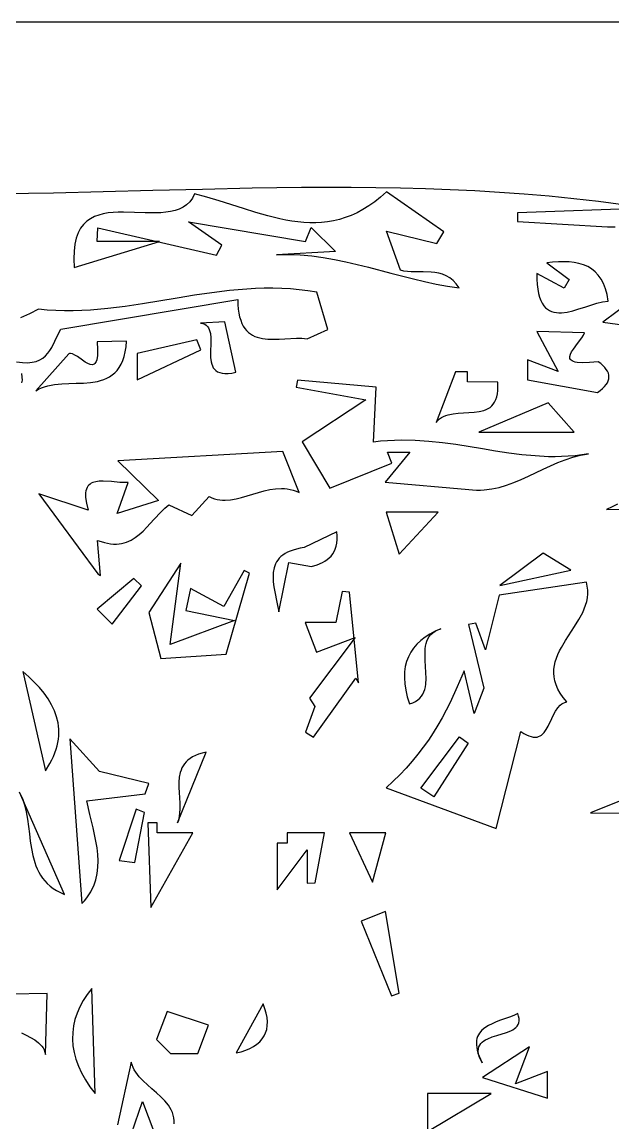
# Model space of a CAD drawing. Header units: metres. Extents: x 0 to 50, y 0 to 30.
# Drawn here: x 21.71 to 26.29, y 21.47 to 30 of the extents above; entities that cross this region are included whole.
import ezdxf

# ---------------------------------------------------------------- set-up
doc = ezdxf.new("R2010")
doc.units = ezdxf.units.M

msp = doc.modelspace()

# ---------------------------------------------------------------- linework, layer by layer
for points in [[(48, 30), (2, 30)], [(21.565948, 28.670857), (21.951585, 28.677434), (22.336897, 28.686427), (22.721896, 28.696478), (23.106599, 28.706236), (23.49102, 28.714343), (23.875174, 28.719447), (24.259076, 28.720192), (24.450937, 28.718506), (24.64274, 28.715223), (24.834488, 28.710173), (25.026183, 28.703187), (25.217825, 28.694095), (25.409418, 28.682728), (25.600962, 28.668916), (25.792461, 28.652491), (25.983915, 28.633283), (26.175326, 28.611123), (26.366697, 28.585841)], [(22.113672, 28.097004), (22.773189, 28.298646), (22.289946, 28.298646), (22.296433, 28.404486), (23.214564, 28.192805), (23.256247, 28.270589), (22.999463, 28.453103), (23.906222, 28.298831), (23.950418, 28.407364), (24.136639, 28.22099), (23.681128, 28.196323), (23.681128, 28.196323), (23.77318, 28.198344), (23.864092, 28.195198), (23.954004, 28.187474), (24.043055, 28.175764), (24.131384, 28.160659), (24.21913, 28.142749), (24.306431, 28.122626), (24.393428, 28.100879), (24.567064, 28.054879), (24.741151, 28.009477), (24.828711, 27.988476), (24.916801, 27.969398), (25.00556, 27.952832), (25.095127, 27.939369), (25.095127, 27.939369), (25.073169, 27.971661), (25.049274, 27.997904), (25.023674, 28.01872), (24.996601, 28.034729), (24.968287, 28.04655), (24.938966, 28.054804), (24.908868, 28.060112), (24.878226, 28.063094), (24.816239, 28.064561), (24.754864, 28.064168), (24.724986, 28.064825), (24.695957, 28.066878), (24.668009, 28.070947), (24.641376, 28.077653), (24.532598, 28.380806), (24.924214, 28.283123), (24.976652, 28.374647), (24.532673, 28.683837), (24.532673, 28.683837), (24.487279, 28.643196), (24.441839, 28.606925), (24.39635, 28.574844), (24.350811, 28.546777), (24.30522, 28.522546), (24.259573, 28.501971), (24.21387, 28.484876), (24.168107, 28.471083), (24.122283, 28.460412), (24.076394, 28.452687), (24.03044, 28.447729), (23.984418, 28.445361), (23.938324, 28.445403), (23.892159, 28.447679), (23.845917, 28.45201), (23.799599, 28.458219), (23.753201, 28.466126), (23.706722, 28.475555), (23.613508, 28.498264), (23.51994, 28.524922), (23.426, 28.554104), (23.236933, 28.614347), (23.141769, 28.642559), (23.046161, 28.667599), (23.046161, 28.667599), (23.029005, 28.634703), (23.008213, 28.606987), (22.984073, 28.584028), (22.95687, 28.565408), (22.92689, 28.550705), (22.89442, 28.539499), (22.859746, 28.531368), (22.823154, 28.525892), (22.784931, 28.52265), (22.745362, 28.521222), (22.663331, 28.522122), (22.579353, 28.525228), (22.495717, 28.527172), (22.454742, 28.526656), (22.414712, 28.524589), (22.375912, 28.520548), (22.338628, 28.514112), (22.303146, 28.504862), (22.269754, 28.492377), (22.238736, 28.476235), (22.210379, 28.456016), (22.18497, 28.4313), (22.162795, 28.401665), (22.144139, 28.366691), (22.129289, 28.325956), (22.118531, 28.279041), (22.112151, 28.225525), (22.110436, 28.164986), (22.113672, 28.097004)], [(26.558029, 28.557268), (25.548817, 28.521498), (25.548817, 28.453958), (26.246695, 28.414408), (26.246695, 28.414408), (26.304252, 28.413346)], [(25.774742, 28.133048), (25.948715, 28.005942), (25.910638, 27.937941), (25.697557, 28.052322), (25.697557, 28.052322), (25.698331, 28.007059), (25.700976, 27.966175), (25.705412, 27.92948), (25.711558, 27.896785), (25.719333, 27.867901), (25.728657, 27.842639), (25.739449, 27.820811), (25.751628, 27.802226), (25.765115, 27.786696), (25.779828, 27.774031), (25.795686, 27.764044), (25.81261, 27.756544), (25.830519, 27.751342), (25.849331, 27.74825), (25.868967, 27.747077), (25.889346, 27.747636), (25.93201, 27.753192), (25.976679, 27.763402), (26.022707, 27.776756), (26.069451, 27.791739), (26.116264, 27.80684), (26.162504, 27.820545), (26.207525, 27.831342), (26.250682, 27.837718), (26.250682, 27.837718), (26.242287, 27.888264), (26.230322, 27.933444), (26.214943, 27.973491), (26.196303, 28.008639), (26.174559, 28.039119), (26.149864, 28.065166), (26.122374, 28.087013), (26.092244, 28.104891), (26.059628, 28.119036), (26.024682, 28.129678), (25.987561, 28.137052), (25.948418, 28.14139), (25.90741, 28.142926), (25.864692, 28.141892), (25.820417, 28.138522), (25.774742, 28.133048)], [(21.665496, 27.368552), (21.711181, 27.361993), (21.751689, 27.360532), (21.787438, 27.363716), (21.818847, 27.371091), (21.846333, 27.382202), (21.870315, 27.396594), (21.891209, 27.413813), (21.909434, 27.433406), (21.925409, 27.454917), (21.93955, 27.477892), (21.964003, 27.526416), (21.986139, 27.575345), (22.009299, 27.621043), (23.380299, 27.850375), (23.380299, 27.850375), (23.381335, 27.811797), (23.384207, 27.7765), (23.388833, 27.744342), (23.395131, 27.715184), (23.403019, 27.688884), (23.412416, 27.665303), (23.423238, 27.644299), (23.435405, 27.625733), (23.448834, 27.609464), (23.463444, 27.595351), (23.479152, 27.583253), (23.495878, 27.573032), (23.513538, 27.564545), (23.53205, 27.557653), (23.571307, 27.54809), (23.612992, 27.543219), (23.656451, 27.541917), (23.701027, 27.543059), (23.746066, 27.545523), (23.834912, 27.549918), (23.877407, 27.549602), (23.917744, 27.546112), (24.078887, 27.617602), (23.992544, 27.906499), (23.992544, 27.906499), (23.924579, 27.917716), (23.856685, 27.926282), (23.788857, 27.932364), (23.721093, 27.936126), (23.653389, 27.937737), (23.585742, 27.937361), (23.518147, 27.935165), (23.450603, 27.931315), (23.315649, 27.919318), (23.180854, 27.9027), (23.046189, 27.882791), (22.911626, 27.86092), (22.642701, 27.81661), (22.508282, 27.79683), (22.373857, 27.780406), (22.239398, 27.768668), (22.172147, 27.764972), (22.104877, 27.762945), (22.037584, 27.762755), (21.970266, 27.764568), (21.902919, 27.768549), (21.835539, 27.774865), (21.835539, 27.774865), (21.767087, 27.73923), (21.697586, 27.708986)], [(26.541462, 27.921998), (26.209432, 27.673648)], [(23.092587, 27.667729), (23.092587, 27.667729), (23.109629, 27.664296), (23.124089, 27.658621), (23.13617, 27.650873), (23.146076, 27.641222), (23.154009, 27.629838), (23.160174, 27.616889), (23.164772, 27.602545), (23.168007, 27.586976), (23.171201, 27.552839), (23.17138, 27.515834), (23.169195, 27.438643), (23.170079, 27.401168), (23.174449, 27.366248), (23.178449, 27.35017), (23.183929, 27.335239), (23.191092, 27.321624), (23.200143, 27.309496), (23.211283, 27.299023), (23.224717, 27.290375), (23.240646, 27.283721), (23.259275, 27.279232), (23.280806, 27.277075), (23.305443, 27.277422), (23.333388, 27.28044), (23.364845, 27.286301), (23.280402, 27.677398), (23.092587, 27.667729)], [(26.209432, 27.673648), (26.795156, 27.59474)], [(25.697611, 27.602026), (25.862093, 27.293369), (25.626409, 27.38284), (25.626409, 27.228529), (26.168939, 27.130507), (26.168939, 27.130507), (26.189507, 27.145648), (26.207338, 27.160719), (26.22244, 27.175725), (26.234817, 27.190674), (26.244475, 27.205571), (26.251421, 27.220424), (26.25566, 27.235238), (26.257199, 27.250021), (26.256043, 27.264778), (26.252198, 27.279517), (26.245671, 27.294244), (26.236466, 27.308965), (26.224591, 27.323687), (26.210051, 27.338416), (26.192852, 27.353159), (26.172999, 27.367923), (26.172999, 27.367923), (26.10532, 27.361523), (26.051912, 27.359884), (26.011466, 27.362569), (25.995694, 27.365396), (25.98267, 27.369141), (25.97223, 27.373747), (25.964212, 27.379161), (25.95845, 27.385328), (25.954782, 27.392194), (25.953042, 27.399703), (25.953068, 27.4078), (25.95776, 27.425544), (25.967546, 27.444987), (25.981116, 27.465692), (26.01436, 27.509139), (26.047004, 27.552386), (26.059823, 27.572841), (26.068559, 27.591934), (25.697611, 27.602026)], [(21.815164, 27.141748), (21.815164, 27.141748), (21.836955, 27.154728), (21.859921, 27.165541), (21.883947, 27.174398), (21.908916, 27.181511), (21.934711, 27.187089), (21.961217, 27.191344), (22.015897, 27.196727), (22.072027, 27.199347), (22.128676, 27.20089), (22.184917, 27.203043), (22.239819, 27.207492), (22.292453, 27.215924), (22.31763, 27.222161), (22.341891, 27.230027), (22.365121, 27.239731), (22.387203, 27.251485), (22.408021, 27.2655), (22.427459, 27.281987), (22.445402, 27.301156), (22.461732, 27.323218), (22.476334, 27.348385), (22.489091, 27.376866), (22.499887, 27.408873), (22.508607, 27.444617), (22.515134, 27.484308), (22.519352, 27.528158), (22.290056, 27.521754), (22.290056, 27.521754), (22.293738, 27.462171), (22.292781, 27.41655), (22.287684, 27.383436), (22.283738, 27.371114), (22.278943, 27.361373), (22.273361, 27.354031), (22.267054, 27.348906), (22.260085, 27.345817), (22.252515, 27.344582), (22.235822, 27.346944), (22.217472, 27.354538), (22.197962, 27.36591), (22.177789, 27.379604), (22.137438, 27.408141), (22.118255, 27.420073), (22.100396, 27.428508), (22.084357, 27.431992), (22.077175, 27.431422), (22.070635, 27.429069), (21.815164, 27.141748)], [(22.600314, 27.227009), (23.094831, 27.460694), (23.0623, 27.537784), (22.600314, 27.432623), (22.600314, 27.227009)], [(21.707729, 27.203921), (21.7111, 27.225632), (21.71064, 27.249544), (21.706099, 27.275724)], [(23.834343, 27.170344), (24.373551, 27.072532), (23.880534, 26.747198), (24.093004, 26.387965), (24.574363, 26.583375), (24.540119, 26.667869), (24.712722, 26.667869), (24.5227, 26.434901), (25.170188, 26.378862), (25.170188, 26.378862), (25.200717, 26.375122), (25.23094, 26.373234), (25.260878, 26.373094), (25.290552, 26.374595), (25.34919, 26.382099), (25.407019, 26.3949), (25.464203, 26.412153), (25.520908, 26.43301), (25.577299, 26.456627), (25.633541, 26.482156), (25.746239, 26.535572), (25.803025, 26.561765), (25.860323, 26.586489), (25.918297, 26.608895), (25.977114, 26.628139), (26.036937, 26.643375), (26.097933, 26.653756), (26.097933, 26.653756), (26.045779, 26.645578), (25.993812, 26.639432), (25.942015, 26.635189), (25.890369, 26.632713), (25.838856, 26.631875), (25.787458, 26.632541), (25.684935, 26.637857), (25.582653, 26.647604), (25.480469, 26.660724), (25.378236, 26.676159), (25.27581, 26.692852), (25.069798, 26.725776), (24.965921, 26.739893), (24.861271, 26.751036), (24.755702, 26.758146), (24.649069, 26.760166), (24.595309, 26.758937), (24.541227, 26.756039), (24.486808, 26.751339), (24.432031, 26.744706), (24.45285, 27.169854), (23.843079, 27.225597), (23.834343, 27.170344)], [(25.067847, 27.289117), (24.918444, 26.897695), (24.918444, 26.897695), (24.930753, 26.912364), (24.944434, 26.924873), (24.959368, 26.935405), (24.975433, 26.944145), (24.992509, 26.951276), (25.010476, 26.956984), (25.048598, 26.964865), (25.088835, 26.969262), (25.130223, 26.971647), (25.212593, 26.976279), (25.251646, 26.981473), (25.287992, 26.990551), (25.304848, 26.997008), (25.320665, 27.004987), (25.335324, 27.014675), (25.348703, 27.026254), (25.360682, 27.03991), (25.37114, 27.055826), (25.379956, 27.074187), (25.387011, 27.095176), (25.392183, 27.118979), (25.395353, 27.145779), (25.396398, 27.175761), (25.3952, 27.209108), (25.160856, 27.211461), (25.160856, 27.289117), (25.067847, 27.289117)], [(25.785528, 27.050869), (25.247401, 26.823181), (25.986451, 26.823181), (25.785528, 27.050869)], [(22.451416, 26.59913), (22.765148, 26.292553), (22.446931, 26.192566), (22.530424, 26.431324), (22.530424, 26.431324), (22.499294, 26.431246), (22.466929, 26.433004), (22.400899, 26.438937), (22.337146, 26.442946), (22.307626, 26.442299), (22.28048, 26.438853), (22.256309, 26.431837), (22.245528, 26.426749), (22.235715, 26.420479), (22.226947, 26.412929), (22.219299, 26.404005), (22.212845, 26.393609), (22.207662, 26.381645), (22.203824, 26.368015), (22.201406, 26.352625), (22.200484, 26.335376), (22.201132, 26.316173), (22.207443, 26.271517), (22.220939, 26.217885), (21.839212, 26.34503), (22.295848, 25.724687), (22.31581, 25.7127), (22.294184, 25.984192), (22.294184, 25.984192), (22.321114, 25.974403), (22.346905, 25.966738), (22.371608, 25.961105), (22.395276, 25.957409), (22.41796, 25.955556), (22.439713, 25.955453), (22.460584, 25.957006), (22.480627, 25.960122), (22.499894, 25.964706), (22.518434, 25.970666), (22.553548, 25.986337), (22.58638, 26.006384), (22.617347, 26.030059), (22.646861, 26.056613), (22.675335, 26.085295), (22.730824, 26.146049), (22.787122, 26.206328), (22.816609, 26.234415), (22.84754, 26.260136), (23.025663, 26.177227), (23.158978, 26.323104), (23.158978, 26.323104), (23.179391, 26.313829), (23.199896, 26.306576), (23.22049, 26.301209), (23.241176, 26.297593), (23.261951, 26.295591), (23.282817, 26.295068), (23.324818, 26.297915), (23.367178, 26.305047), (23.409895, 26.315378), (23.496398, 26.341291), (23.54018, 26.354699), (23.584315, 26.36696), (23.628802, 26.376987), (23.673638, 26.383693), (23.718823, 26.385993), (23.741546, 26.38515), (23.764355, 26.382799), (23.787252, 26.378802), (23.810234, 26.373025), (23.833303, 26.365331), (23.856458, 26.355585), (23.728856, 26.67339), (22.451416, 26.59913)], [(24.530194, 26.201933), (24.63185, 25.877873), (24.934754, 26.201933), (24.530194, 26.201933)], [(26.324075, 26.264089), (26.280797, 26.243855), (26.238218, 26.222037), (26.797942, 26.228798)], [(23.698741, 25.429222), (23.775146, 25.813653), (23.951268, 25.78174), (23.951268, 25.78174), (23.995599, 25.795616), (24.036469, 25.812961), (24.055265, 25.823277), (24.072786, 25.834873), (24.088896, 25.847886), (24.103459, 25.862452), (24.116338, 25.87871), (24.127396, 25.896795), (24.136497, 25.916847), (24.143505, 25.939001), (24.148283, 25.963395), (24.150695, 25.990167), (24.150604, 26.019454), (24.147874, 26.051393), (23.895637, 25.927616), (23.895637, 25.927616), (23.864724, 25.922665), (23.836394, 25.916563), (23.810546, 25.909357), (23.787084, 25.901091), (23.765909, 25.891815), (23.746921, 25.881573), (23.730023, 25.870412), (23.715116, 25.85838), (23.702102, 25.845522), (23.690882, 25.831886), (23.681358, 25.817517), (23.673432, 25.802463), (23.667004, 25.786771), (23.661977, 25.770486), (23.655731, 25.736326), (23.653905, 25.700356), (23.655712, 25.66295), (23.660364, 25.62448), (23.667074, 25.585318), (23.683518, 25.506415), (23.698741, 25.429222)], [(25.746677, 25.884514), (25.412087, 25.633365), (25.960457, 25.753222), (25.746677, 25.884514)], [(23.429833, 25.749642), (23.272705, 25.472869), (23.013203, 25.611384), (22.978388, 25.440331), (23.354415, 25.36367), (22.857164, 25.176028), (22.938402, 25.807109), (22.692259, 25.426393), (22.785511, 25.068636), (23.291884, 25.102351), (23.470548, 25.731239), (23.429833, 25.749642)], [(22.576168, 25.68758), (22.290185, 25.451019), (22.405988, 25.33512), (22.634747, 25.631742), (22.576168, 25.68758)], [(26.081888, 25.660708), (25.405075, 25.560482), (25.299252, 25.135535), (25.22471, 25.342767), (25.169524, 25.331394), (25.286134, 24.83817), (25.212273, 24.643284), (25.134425, 24.97289), (25.134425, 24.97289), (25.081977, 24.849634), (25.025359, 24.728413), (24.995105, 24.668702), (24.96335, 24.609662), (24.929942, 24.551347), (24.894729, 24.493811), (24.857556, 24.43711), (24.818273, 24.381295), (24.776726, 24.326423), (24.732762, 24.272546), (24.686229, 24.219719), (24.636974, 24.167997), (24.584844, 24.117432), (24.529686, 24.068079), (25.383914, 23.752605), (25.575118, 24.503428), (25.575118, 24.503428), (25.597299, 24.489045), (25.617852, 24.477681), (25.63687, 24.469173), (25.654442, 24.463358), (25.670661, 24.460073), (25.685617, 24.459155), (25.699401, 24.460442), (25.712106, 24.46377), (25.723822, 24.468976), (25.73464, 24.475898), (25.744652, 24.484372), (25.753949, 24.494235), (25.770761, 24.517479), (25.785808, 24.544325), (25.813522, 24.603611), (25.827649, 24.633443), (25.84293, 24.661664), (25.860093, 24.686968), (25.879869, 24.708054), (25.890964, 24.716607), (25.902987, 24.723616), (25.916027, 24.728919), (25.930177, 24.732353), (25.930177, 24.732353), (25.902235, 24.766509), (25.879282, 24.79986), (25.861032, 24.832454), (25.847196, 24.864336), (25.837485, 24.895556), (25.831613, 24.92616), (25.829289, 24.956195), (25.830227, 24.98571), (25.834138, 25.01475), (25.840734, 25.043363), (25.849727, 25.071598), (25.860829, 25.0995), (25.87375, 25.127118), (25.888205, 25.154498), (25.920557, 25.208737), (25.99097, 25.316447), (26.02442, 25.370677), (26.053625, 25.425661), (26.065915, 25.453553), (26.07628, 25.481777), (26.08443, 25.510378), (26.090079, 25.539405), (26.092937, 25.568903), (26.092717, 25.598922), (26.08913, 25.629508), (26.081888, 25.660708)], [(24.188361, 25.589123), (24.139226, 25.347717), (23.903328, 25.347717), (23.990521, 25.117655), (24.289456, 25.231137), (23.937619, 24.760761), (23.976606, 24.695729), (23.905643, 24.49845), (23.967346, 24.458998), (24.295023, 24.915272), (24.315669, 24.880834), (24.245952, 25.582298), (24.188361, 25.589123)], [(24.711402, 24.717262), (24.711402, 24.717262), (24.73614, 24.725648), (24.757608, 24.735904), (24.776023, 24.747907), (24.791601, 24.761532), (24.804558, 24.776656), (24.81511, 24.793156), (24.823474, 24.810906), (24.829866, 24.829785), (24.834502, 24.849668), (24.837598, 24.870431), (24.840037, 24.914104), (24.838914, 24.959815), (24.835957, 25.006574), (24.832897, 25.053392), (24.831465, 25.09928), (24.833391, 25.143247), (24.836153, 25.164201), (24.840404, 25.184304), (24.846359, 25.203433), (24.854234, 25.221463), (24.864247, 25.238271), (24.876613, 25.253733), (24.891549, 25.267725), (24.90927, 25.280124), (24.929993, 25.290807), (24.953935, 25.299649), (24.953935, 25.299649), (24.909996, 25.279709), (24.869458, 25.257825), (24.832414, 25.233942), (24.798959, 25.208007), (24.769185, 25.179966), (24.743185, 25.149767), (24.721055, 25.117355), (24.702887, 25.082677), (24.688774, 25.04568), (24.678811, 25.00631), (24.67309, 24.964513), (24.671705, 24.920237), (24.674751, 24.873427), (24.68232, 24.82403), (24.694505, 24.771993), (24.711402, 24.717262)], [(21.714129, 24.969237), (21.890097, 24.197858), (21.890097, 24.197858), (21.925324, 24.255064), (21.940077, 24.28311), (21.952975, 24.310794), (21.964055, 24.338125), (21.973355, 24.365109), (21.980912, 24.391754), (21.986765, 24.418068), (21.990951, 24.444057), (21.993508, 24.469728), (21.994473, 24.495091), (21.993885, 24.520151), (21.991782, 24.544916), (21.9882, 24.569393), (21.976756, 24.617515), (21.959853, 24.664576), (21.937796, 24.710634), (21.910885, 24.755748), (21.879425, 24.799978), (21.843716, 24.843383), (21.804063, 24.886022), (21.760766, 24.927954), (21.714129, 24.969237)], [(22.080084, 24.445802), (22.172128, 23.169646), (22.172128, 23.169646), (22.192209, 23.192143), (22.210268, 23.214846), (22.226387, 23.23775), (22.240644, 23.260849), (22.253121, 23.284139), (22.263899, 23.307615), (22.273056, 23.331271), (22.280674, 23.355102), (22.291613, 23.403273), (22.297358, 23.452085), (22.298551, 23.501501), (22.295837, 23.551479), (22.289856, 23.601979), (22.281253, 23.652962), (22.258747, 23.756217), (22.233461, 23.860924), (22.210535, 23.966762), (22.66249, 24.019218), (22.69128, 24.099256), (22.308901, 24.194635), (22.080084, 24.445802)], [(25.166034, 24.412524), (24.899462, 23.996157), (24.800331, 24.065431), (25.099414, 24.462232), (25.166034, 24.412524)], [(22.914178, 23.794606), (23.134405, 24.342958), (23.134405, 24.342958), (23.104266, 24.335698), (23.077066, 24.327182), (23.05266, 24.317473), (23.030905, 24.306633), (23.011657, 24.294723), (22.994772, 24.281805), (22.980107, 24.267941), (22.967517, 24.253193), (22.956859, 24.237622), (22.94799, 24.22129), (22.940764, 24.20426), (22.935039, 24.186592), (22.927515, 24.149593), (22.924267, 24.110787), (22.924145, 24.070668), (22.925999, 24.02973), (22.93103, 23.947378), (22.931907, 23.906952), (22.930157, 23.867685), (22.924631, 23.830072), (22.920093, 23.81204), (22.914178, 23.794606)], [(26.114424, 23.872252), (26.827727, 23.87089), (26.827727, 23.87089), (26.85796, 23.923427), (26.879181, 23.967761), (26.892126, 24.004532), (26.89753, 24.034381), (26.897634, 24.04691), (26.896128, 24.057949), (26.893104, 24.067577), (26.888654, 24.075875), (26.88287, 24.082923), (26.875844, 24.088801), (26.858432, 24.097367), (26.837153, 24.102214), (26.812742, 24.103982), (26.785934, 24.103312), (26.757464, 24.100844), (26.698477, 24.093077), (26.641659, 24.085806), (26.114424, 23.872252)], [(21.700604, 24.010228), (21.711213, 23.985456), (21.728469, 23.933881), (21.741399, 23.880077), (21.751149, 23.824621), (21.765697, 23.711065), (21.77279, 23.654118), (21.78129, 23.597829), (21.792345, 23.542773), (21.807101, 23.489528), (21.816226, 23.463765), (21.826706, 23.438672), (21.838685, 23.41432), (21.852306, 23.390781), (21.867712, 23.368128), (21.885047, 23.346432), (21.904455, 23.325767), (21.926078, 23.306203), (21.950059, 23.287814), (21.976543, 23.270671), (22.005673, 23.254846), (22.037592, 23.240412), (21.688484, 24.034226)], [(22.582797, 23.487329), (22.657204, 23.87622), (22.59323, 23.900486), (22.461386, 23.504423), (22.582797, 23.487329)], [(22.683009, 23.794596), (22.706732, 23.140188), (23.031405, 23.71694), (22.755499, 23.71694), (22.755499, 23.794596), (22.683009, 23.794596)], [(23.764197, 23.71694), (23.764197, 23.639284), (23.686605, 23.639284), (23.686605, 23.276889), (23.919381, 23.587513), (23.919381, 23.32866), (23.979456, 23.332017), (24.053104, 23.71694), (23.764197, 23.71694)], [(24.245167, 23.71694), (24.423634, 23.334673), (24.527742, 23.71694), (24.245167, 23.71694)], [(24.335957, 23.034984), (24.571641, 22.45567), (24.6308, 22.476649), (24.524301, 23.109705), (24.335957, 23.034984)], [(21.705749, 22.169854), (21.740436, 22.151736), (21.774816, 22.133186), (21.807425, 22.113266), (21.8368, 22.091035), (21.849817, 22.07876), (21.861475, 22.065555), (21.871593, 22.051303), (21.879987, 22.035887), (21.886473, 22.019189), (21.89087, 22.001091), (21.904166, 22.474443), (21.621422, 22.468445)], [(22.275209, 21.697883), (22.249475, 22.513271), (22.249475, 22.513271), (22.213892, 22.466718), (22.183017, 22.419311), (22.156906, 22.371107), (22.13561, 22.322165), (22.119184, 22.27254), (22.107681, 22.222289), (22.101155, 22.171469), (22.099659, 22.120138), (22.103247, 22.068351), (22.111973, 22.016167), (22.125889, 21.963641), (22.14505, 21.91083), (22.169509, 21.857793), (22.199319, 21.804584), (22.234535, 21.751262), (22.275209, 21.697883)], [(23.577949, 22.392844), (23.367986, 22.012761), (23.367986, 22.012761), (23.406924, 22.0225), (23.44254, 22.034186), (23.474808, 22.047802), (23.503703, 22.063331), (23.529198, 22.080756), (23.551269, 22.100061), (23.569889, 22.12123), (23.585033, 22.144244), (23.596675, 22.169089), (23.604789, 22.195747), (23.609349, 22.224202), (23.610331, 22.254437), (23.607707, 22.286435), (23.601453, 22.32018), (23.591542, 22.355656), (23.577949, 22.392844)], [(22.83312, 22.333327), (22.750973, 22.116578), (22.858955, 22.008507), (23.071219, 22.008507), (23.154221, 22.227512), (22.83312, 22.333327)], [(25.273164, 21.935864), (25.273164, 21.935864), (25.260505, 21.961851), (25.251611, 21.98546), (25.246242, 22.006838), (25.244161, 22.026132), (25.245127, 22.04349), (25.248902, 22.059059), (25.255247, 22.072985), (25.263923, 22.085418), (25.274691, 22.096503), (25.287312, 22.106389), (25.301548, 22.115221), (25.317159, 22.123149), (25.35155, 22.136878), (25.388574, 22.148754), (25.462877, 22.171661), (25.496332, 22.185049), (25.511299, 22.192742), (25.524774, 22.201298), (25.536518, 22.210864), (25.546292, 22.221586), (25.553856, 22.233614), (25.558973, 22.247093), (25.561402, 22.262172), (25.560906, 22.278997), (25.557245, 22.297715), (25.550179, 22.318475), (25.550179, 22.318475), (25.518697, 22.303814), (25.485605, 22.2905), (25.417593, 22.265698), (25.384172, 22.253105), (25.35214, 22.239646), (25.322247, 22.22477), (25.295243, 22.207923), (25.271877, 22.188553), (25.252899, 22.166106), (25.24529, 22.153556), (25.23906, 22.14003), (25.2343, 22.125458), (25.231107, 22.109772), (25.229573, 22.092902), (25.229792, 22.074779), (25.231857, 22.055334), (25.235863, 22.034499), (25.241903, 22.012203), (25.25007, 21.988378), (25.273164, 21.935864)], [(25.781593, 21.869262), (25.532436, 21.774676), (25.640478, 22.059747), (25.277562, 21.823827), (25.781593, 21.661953), (25.781593, 21.869262)], [(22.554953, 21.94052), (22.447362, 21.455695)], [(22.888809, 21.464629), (22.888321, 21.48801), (22.885526, 21.510276), (22.880592, 21.531507), (22.873685, 21.551785), (22.864972, 21.571189), (22.854621, 21.589801), (22.842799, 21.607701), (22.815412, 21.641688), (22.784147, 21.673797), (22.750342, 21.704673), (22.715335, 21.734962), (22.680464, 21.765309), (22.647065, 21.79636), (22.616477, 21.828761), (22.590037, 21.863158), (22.578791, 21.881306), (22.569083, 21.900196), (22.561081, 21.919907), (22.554953, 21.94052)], [(24.850487, 21.403376), (25.342993, 21.697883), (24.850487, 21.697883), (24.850487, 21.403376)], [(22.49897, 21.222438), (22.64113, 21.636036), (22.854469, 21.076635)]]:
    msp.add_lwpolyline(points)

doc.saveas('drawing.dxf')
